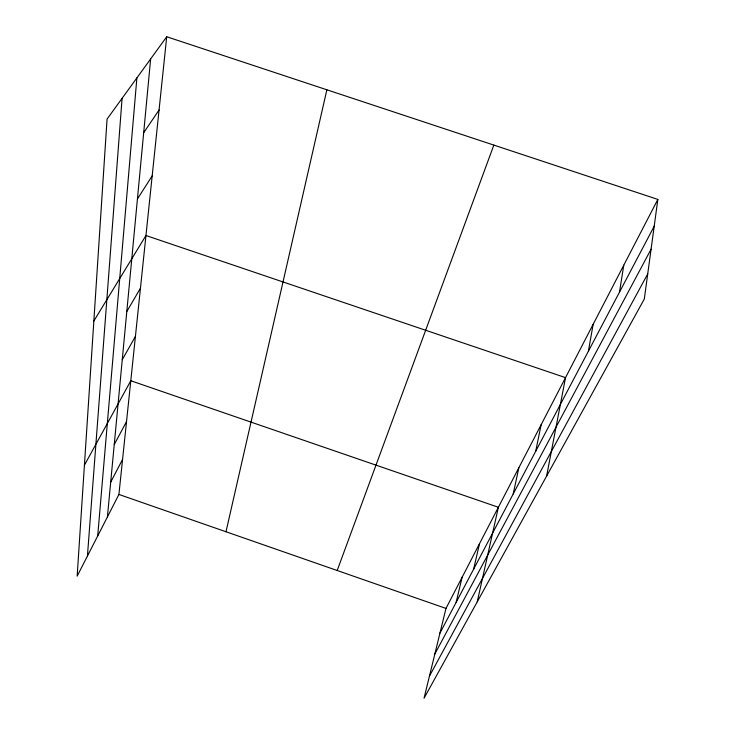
<?xml version="1.0" encoding="UTF-8"?>
<svg xmlns="http://www.w3.org/2000/svg" width="735" height="735" viewBox="0 0 735 735"><rect width="100%" height="100%" fill="white"/><g stroke="black" fill="none" stroke-linecap="round" stroke-linejoin="round"><path stroke-width="1.1" d="M87.428 556.046L122.083 98.352M97.709 535.925L136.885 77.919M107.411 516.944L150.647 58.929M166.716 36.75L107.062 119.079L77.157 576.148L118.914 494.444L166.716 36.75L657.843 199.415L644.31 299.016L424.04 698.25L445.98 608.415L657.843 199.415M619.504 292.117L623.776 265.179M588.404 351.174L593.173 324.264M546.62 476.078L565.527 377.634L145.953 235.522L93.85 321.02M535.714 451.244L541.135 424.72M513.205 493.993L518.837 467.763M477.236 601.846L498.376 507.26L130.793 380.748L84.415 465.2M225.994 531.754L326.873 89.799M473.625 569.166L479.523 543.643M456.132 602.397L462.113 577.26M337.19 570.507L493.846 145.098M110.7 482.142L122.58 459.393M439.934 633.147L654.205 226.215M114.247 444.565L126.521 421.605M434.844 654.012L651.081 249.183M429.442 676.136L647.728 273.916M122.258 359.691L135.415 336.437M126.806 311.511L140.458 288.212M137.427 198.983L152.182 175.895M143.683 132.732L159.072 109.984M118.914 494.444L445.98 608.415"/></g></svg>
